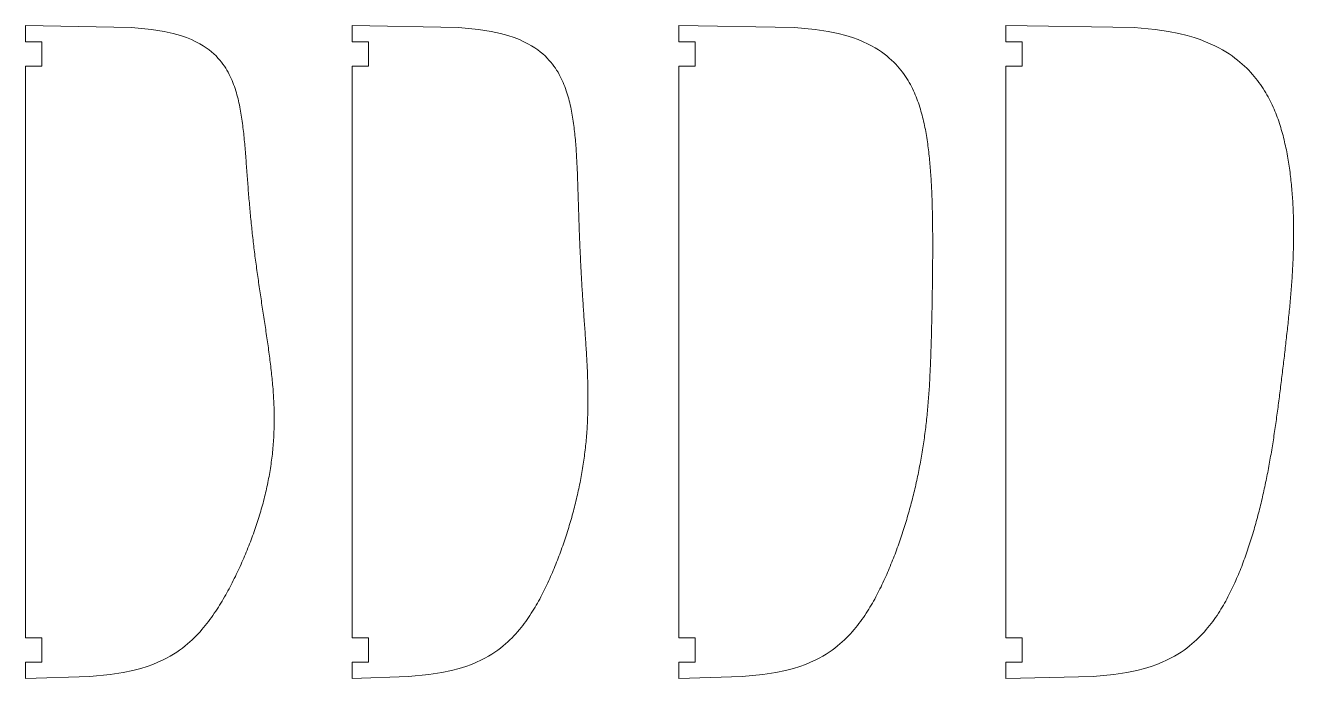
# Model space of a CAD drawing. Header units: millimetres. Extents: x 0 to 2543, y 0 to 160.
# Drawn here: x 640 to 950.5, y 0 to 160 of the extents above; entities that cross this region are included whole.
import ezdxf

# ---------------------------------------------------------------- set-up
doc = ezdxf.new("R2010")
doc.units = ezdxf.units.MM
doc.layers.get('0').update_dxf_attribs({"lineweight": 0})

msp = doc.modelspace()

# ---------------------------------------------------------------- linework, layer by layer
for p, q in [((640, 156), (640, 160)), ((666.01, 159.5), (640, 160)), ((670.88, 159), (666.01, 159.5)), ((673.94, 158.5), (670.88, 159)), ((676.19, 158), (673.94, 158.5)), ((720, 156), (720, 160)), ((746.02, 159.5), (720, 160)), ((750.93, 159), (746.02, 159.5)), ((754.03, 158.5), (750.93, 159)), ((756.31, 158), (754.03, 158.5)), ((800, 156), (800, 160)), ((828.31, 159.5), (800, 160)), ((833.33, 159), (828.31, 159.5)), ((836.54, 158.5), (833.33, 159)), ((838.94, 158), (836.54, 158.5)), ((880, 156), (880, 160)), ((911.43, 159.5), (880, 160)), ((916.55, 159), (911.43, 159.5)), ((919.86, 158.5), (916.55, 159)), ((922.36, 158), (919.86, 158.5)), ((644, 156), (640, 156)), ((644, 150), (644, 156)), ((677.97, 157.5), (676.19, 158)), ((679.43, 157), (677.97, 157.5)), ((680.68, 156.5), (679.43, 157)), ((681.76, 156), (680.68, 156.5)), ((682.71, 155.5), (681.76, 156)), ((683.55, 155), (682.71, 155.5)), ((724, 156), (720, 156)), ((724, 150), (724, 156)), ((758.14, 157.5), (756.31, 158)), ((759.65, 157), (758.14, 157.5)), ((760.93, 156.5), (759.65, 157)), ((762.05, 156), (760.93, 156.5)), ((763.03, 155.5), (762.05, 156)), ((763.91, 155), (763.03, 155.5)), ((804, 156), (800, 156)), ((804, 150), (804, 156)), ((840.86, 157.5), (838.94, 158)), ((842.47, 157), (840.86, 157.5)), ((843.86, 156.5), (842.47, 157)), ((845.07, 156), (843.86, 156.5)), ((846.16, 155.5), (845.07, 156)), ((847.13, 155), (846.16, 155.5)), ((884, 156), (880, 156)), ((884, 150), (884, 156)), ((924.38, 157.5), (922.36, 158)), ((926.09, 157), (924.38, 157.5)), ((927.58, 156.5), (926.09, 157)), ((928.89, 156), (927.58, 156.5)), ((930.07, 155.5), (928.89, 156)), ((931.14, 155), (930.07, 155.5)), ((684.3, 154.5), (683.55, 155)), ((684.98, 154), (684.3, 154.5)), ((685.6, 153.5), (684.98, 154)), ((686.16, 153), (685.6, 153.5)), ((686.68, 152.5), (686.16, 153)), ((687.15, 152), (686.68, 152.5)), ((764.7, 154.5), (763.91, 155)), ((765.41, 154), (764.7, 154.5)), ((766.06, 153.5), (765.41, 154)), ((766.66, 153), (766.06, 153.5)), ((767.21, 152.5), (766.66, 153)), ((767.71, 152), (767.21, 152.5)), ((848.02, 154.5), (847.13, 155)), ((848.83, 154), (848.02, 154.5)), ((849.57, 153.5), (848.83, 154)), ((850.26, 153), (849.57, 153.5)), ((850.89, 152.5), (850.26, 153)), ((851.49, 152), (850.89, 152.5)), ((932.13, 154.5), (931.14, 155)), ((933.03, 154), (932.13, 154.5)), ((933.87, 153.5), (933.03, 154)), ((934.65, 153), (933.87, 153.5)), ((935.38, 152.5), (934.65, 153)), ((936.07, 152), (935.38, 152.5)), ((640, 10), (640, 150)), ((640, 150), (644, 150)), ((687.59, 151.5), (687.15, 152)), ((688, 151), (687.59, 151.5)), ((688.37, 150.5), (688, 151)), ((688.72, 150), (688.37, 150.5)), ((689.05, 149.5), (688.72, 150)), ((689.35, 149), (689.05, 149.5)), ((720, 10), (720, 150)), ((720, 150), (724, 150)), ((768.18, 151.5), (767.71, 152)), ((768.61, 151), (768.18, 151.5)), ((769.01, 150.5), (768.61, 151)), ((769.39, 150), (769.01, 150.5)), ((769.74, 149.5), (769.39, 150)), ((770.06, 149), (769.74, 149.5)), ((800, 10), (800, 150)), ((800, 150), (804, 150)), ((852.04, 151.5), (851.49, 152)), ((852.56, 151), (852.04, 151.5)), ((853.05, 150.5), (852.56, 151)), ((853.51, 150), (853.05, 150.5)), ((853.94, 149.5), (853.51, 150)), ((854.34, 149), (853.94, 149.5)), ((880, 10), (880, 150)), ((880, 150), (884, 150)), ((936.71, 151.5), (936.07, 152)), ((937.32, 151), (936.71, 151.5)), ((937.9, 150.5), (937.32, 151)), ((938.45, 150), (937.9, 150.5)), ((938.97, 149.5), (938.45, 150)), ((939.46, 149), (938.97, 149.5)), ((689.63, 148.5), (689.35, 149)), ((689.9, 148), (689.63, 148.5)), ((690.15, 147.5), (689.9, 148)), ((690.38, 147), (690.15, 147.5)), ((690.6, 146.5), (690.38, 147)), ((690.8, 146), (690.6, 146.5)), ((690.99, 145.5), (690.8, 146)), ((770.39, 148.5), (770.06, 149)), ((770.67, 148), (770.39, 148.5)), ((770.94, 147.5), (770.67, 148)), ((771.19, 147), (770.94, 147.5)), ((771.42, 146.5), (771.19, 147)), ((771.64, 146), (771.42, 146.5)), ((771.85, 145.5), (771.64, 146)), ((854.73, 148.5), (854.34, 149)), ((855.09, 148), (854.73, 148.5)), ((855.43, 147.5), (855.09, 148)), ((855.76, 147), (855.43, 147.5)), ((856.07, 146.5), (855.76, 147)), ((856.36, 146), (856.07, 146.5)), ((856.64, 145.5), (856.36, 146)), ((939.93, 148.5), (939.46, 149)), ((940.38, 148), (939.93, 148.5)), ((940.81, 147.5), (940.38, 148)), ((941.21, 147), (940.81, 147.5)), ((941.61, 146.5), (941.21, 147)), ((941.98, 146), (941.61, 146.5)), ((942.34, 145.5), (941.98, 146)), ((691.17, 145), (690.99, 145.5)), ((691.34, 144.5), (691.17, 145)), ((691.5, 144), (691.34, 144.5)), ((691.65, 143.5), (691.5, 144)), ((691.8, 143), (691.65, 143.5)), ((691.93, 142.5), (691.8, 143)), ((772.05, 145), (771.85, 145.5)), ((772.23, 144.5), (772.05, 145)), ((772.41, 144), (772.23, 144.5)), ((772.57, 143.5), (772.41, 144)), ((772.73, 143), (772.57, 143.5)), ((772.87, 142.5), (772.73, 143)), ((856.9, 145), (856.64, 145.5)), ((857.16, 144.5), (856.9, 145)), ((857.4, 144), (857.16, 144.5)), ((857.62, 143.5), (857.4, 144)), ((857.84, 143), (857.62, 143.5)), ((858.05, 142.5), (857.84, 143)), ((942.68, 145), (942.34, 145.5)), ((943.01, 144.5), (942.68, 145)), ((943.32, 144), (943.01, 144.5)), ((943.63, 143.5), (943.32, 144)), ((943.92, 143), (943.63, 143.5)), ((944.2, 142.5), (943.92, 143)), ((692.06, 142), (691.93, 142.5)), ((692.18, 141.5), (692.06, 142)), ((692.29, 141), (692.18, 141.5)), ((692.4, 140.5), (692.29, 141)), ((692.5, 140), (692.4, 140.5)), ((692.6, 139.5), (692.5, 140)), ((773.01, 142), (772.87, 142.5)), ((773.14, 141.5), (773.01, 142)), ((773.27, 141), (773.14, 141.5)), ((773.38, 140.5), (773.27, 141)), ((773.49, 140), (773.38, 140.5)), ((773.6, 139.5), (773.49, 140)), ((858.24, 142), (858.05, 142.5)), ((858.43, 141.5), (858.24, 142)), ((858.61, 141), (858.43, 141.5)), ((858.78, 140.5), (858.61, 141)), ((858.94, 140), (858.78, 140.5)), ((859.1, 139.5), (858.94, 140)), ((944.46, 142), (944.2, 142.5)), ((944.72, 141.5), (944.46, 142)), ((944.97, 141), (944.72, 141.5)), ((945.21, 140.5), (944.97, 141)), ((945.44, 140), (945.21, 140.5)), ((945.66, 139.5), (945.44, 140)), ((692.69, 139), (692.6, 139.5)), ((692.77, 138.5), (692.69, 139)), ((692.86, 138), (692.77, 138.5)), ((692.93, 137.5), (692.86, 138)), ((693.01, 137), (692.93, 137.5)), ((693.08, 136.5), (693.01, 137)), ((773.7, 139), (773.6, 139.5)), ((773.79, 138.5), (773.7, 139)), ((773.88, 138), (773.79, 138.5)), ((773.96, 137.5), (773.88, 138)), ((774.04, 137), (773.96, 137.5)), ((774.12, 136.5), (774.04, 137)), ((859.24, 139), (859.1, 139.5)), ((859.39, 138.5), (859.24, 139)), ((859.52, 138), (859.39, 138.5)), ((859.65, 137.5), (859.52, 138)), ((859.77, 137), (859.65, 137.5)), ((859.89, 136.5), (859.77, 137)), ((945.87, 139), (945.66, 139.5)), ((946.07, 138.5), (945.87, 139)), ((946.27, 138), (946.07, 138.5)), ((946.46, 137.5), (946.27, 138)), ((946.64, 137), (946.46, 137.5)), ((946.81, 136.5), (946.64, 137)), ((693.15, 136), (693.08, 136.5)), ((693.21, 135.5), (693.15, 136)), ((693.27, 135), (693.21, 135.5)), ((693.33, 134.5), (693.27, 135)), ((693.39, 134), (693.33, 134.5)), ((693.44, 133.5), (693.39, 134)), ((774.19, 136), (774.12, 136.5)), ((774.26, 135.5), (774.19, 136)), ((774.32, 135), (774.26, 135.5)), ((774.38, 134.5), (774.32, 135)), ((774.44, 134), (774.38, 134.5)), ((774.49, 133.5), (774.44, 134)), ((860, 136), (859.89, 136.5)), ((860.11, 135.5), (860, 136)), ((860.21, 135), (860.11, 135.5)), ((860.31, 134.5), (860.21, 135)), ((860.4, 134), (860.31, 134.5)), ((860.49, 133.5), (860.4, 134)), ((946.98, 136), (946.81, 136.5)), ((947.14, 135.5), (946.98, 136)), ((947.3, 135), (947.14, 135.5)), ((947.45, 134.5), (947.3, 135)), ((947.59, 134), (947.45, 134.5)), ((947.73, 133.5), (947.59, 134)), ((693.49, 133), (693.44, 133.5)), ((693.55, 132.5), (693.49, 133)), ((693.59, 132), (693.55, 132.5)), ((693.64, 131.5), (693.59, 132)), ((693.69, 131), (693.64, 131.5)), ((693.73, 130.5), (693.69, 131)), ((693.78, 130), (693.73, 130.5)), ((774.54, 133), (774.49, 133.5)), ((774.59, 132.5), (774.54, 133)), ((774.64, 132), (774.59, 132.5)), ((774.68, 131.5), (774.64, 132)), ((774.72, 131), (774.68, 131.5)), ((774.76, 130.5), (774.72, 131)), ((774.8, 130), (774.76, 130.5)), ((860.58, 133), (860.49, 133.5)), ((860.66, 132.5), (860.58, 133)), ((860.74, 132), (860.66, 132.5)), ((860.81, 131.5), (860.74, 132)), ((860.88, 131), (860.81, 131.5)), ((860.95, 130.5), (860.88, 131)), ((861.02, 130), (860.95, 130.5)), ((947.87, 133), (947.73, 133.5)), ((947.99, 132.5), (947.87, 133)), ((948.12, 132), (947.99, 132.5)), ((948.24, 131.5), (948.12, 132)), ((948.35, 131), (948.24, 131.5)), ((948.47, 130.5), (948.35, 131)), ((948.57, 130), (948.47, 130.5)), ((693.82, 129.5), (693.78, 130)), ((693.86, 129), (693.82, 129.5)), ((693.9, 128.5), (693.86, 129)), ((693.94, 128), (693.9, 128.5)), ((693.98, 127.5), (693.94, 128)), ((694.02, 127), (693.98, 127.5)), ((774.83, 129.5), (774.8, 130)), ((774.86, 129), (774.83, 129.5)), ((774.9, 128.5), (774.86, 129)), ((774.93, 128), (774.9, 128.5)), ((774.95, 127.5), (774.93, 128)), ((774.98, 127), (774.95, 127.5)), ((861.08, 129.5), (861.02, 130)), ((861.14, 129), (861.08, 129.5)), ((861.2, 128.5), (861.14, 129)), ((861.25, 128), (861.2, 128.5)), ((861.3, 127.5), (861.25, 128)), ((861.35, 127), (861.3, 127.5)), ((948.68, 129.5), (948.57, 130)), ((948.77, 129), (948.68, 129.5)), ((948.87, 128.5), (948.77, 129)), ((948.96, 128), (948.87, 128.5)), ((949.05, 127.5), (948.96, 128)), ((949.14, 127), (949.05, 127.5)), ((694.06, 126.5), (694.02, 127)), ((694.09, 126), (694.06, 126.5)), ((694.13, 125.5), (694.09, 126)), ((694.17, 125), (694.13, 125.5)), ((694.2, 124.5), (694.17, 125)), ((694.24, 124), (694.2, 124.5)), ((775.01, 126.5), (774.98, 127)), ((775.03, 126), (775.01, 126.5)), ((775.06, 125.5), (775.03, 126)), ((775.08, 125), (775.06, 125.5)), ((775.1, 124.5), (775.08, 125)), ((775.12, 124), (775.1, 124.5)), ((861.4, 126.5), (861.35, 127)), ((861.44, 126), (861.4, 126.5)), ((861.49, 125.5), (861.44, 126)), ((861.53, 125), (861.49, 125.5)), ((861.57, 124.5), (861.53, 125)), ((861.6, 124), (861.57, 124.5)), ((949.22, 126.5), (949.14, 127)), ((949.3, 126), (949.22, 126.5)), ((949.37, 125.5), (949.3, 126)), ((949.44, 125), (949.37, 125.5)), ((949.51, 124.5), (949.44, 125)), ((949.58, 124), (949.51, 124.5)), ((694.28, 123.5), (694.24, 124)), ((694.32, 123), (694.28, 123.5)), ((694.35, 122.5), (694.32, 123)), ((694.39, 122), (694.35, 122.5)), ((694.43, 121.5), (694.39, 122)), ((694.47, 121), (694.43, 121.5)), ((775.14, 123.5), (775.12, 124)), ((775.16, 123), (775.14, 123.5)), ((775.18, 122.5), (775.16, 123)), ((775.2, 122), (775.18, 122.5)), ((775.21, 121.5), (775.2, 122)), ((775.23, 121), (775.21, 121.5)), ((861.64, 123.5), (861.6, 124)), ((861.67, 123), (861.64, 123.5)), ((861.7, 122.5), (861.67, 123)), ((861.73, 122), (861.7, 122.5)), ((861.76, 121.5), (861.73, 122)), ((861.79, 121), (861.76, 121.5)), ((949.64, 123.5), (949.58, 124)), ((949.7, 123), (949.64, 123.5)), ((949.76, 122.5), (949.7, 123)), ((949.82, 122), (949.76, 122.5)), ((949.87, 121.5), (949.82, 122)), ((949.92, 121), (949.87, 121.5)), ((694.5, 120.5), (694.47, 121)), ((694.54, 120), (694.5, 120.5)), ((694.58, 119.5), (694.54, 120)), ((694.62, 119), (694.58, 119.5)), ((694.66, 118.5), (694.62, 119)), ((694.7, 118), (694.66, 118.5)), ((694.74, 117.5), (694.7, 118)), ((775.25, 120.5), (775.23, 121)), ((775.26, 120), (775.25, 120.5)), ((775.28, 119.5), (775.26, 120)), ((775.3, 119), (775.28, 119.5)), ((775.31, 118.5), (775.3, 119)), ((775.33, 118), (775.31, 118.5)), ((775.34, 117.5), (775.33, 118)), ((861.82, 120.5), (861.79, 121)), ((861.84, 120), (861.82, 120.5)), ((861.86, 119.5), (861.84, 120)), ((861.88, 119), (861.86, 119.5)), ((861.91, 118.5), (861.88, 119)), ((861.92, 118), (861.91, 118.5)), ((861.94, 117.5), (861.92, 118)), ((949.97, 120.5), (949.92, 121)), ((950.02, 120), (949.97, 120.5)), ((950.06, 119.5), (950.02, 120)), ((950.1, 119), (950.06, 119.5)), ((950.14, 118.5), (950.1, 119)), ((950.17, 118), (950.14, 118.5)), ((950.21, 117.5), (950.17, 118)), ((694.78, 117), (694.74, 117.5)), ((694.83, 116.5), (694.78, 117)), ((694.87, 116), (694.83, 116.5)), ((694.91, 115.5), (694.87, 116)), ((694.96, 115), (694.91, 115.5)), ((695, 114.5), (694.96, 115)), ((775.36, 117), (775.34, 117.5)), ((775.37, 116.5), (775.36, 117)), ((775.39, 116), (775.37, 116.5)), ((775.4, 115.5), (775.39, 116)), ((775.42, 115), (775.4, 115.5)), ((775.44, 114.5), (775.42, 115)), ((861.96, 117), (861.94, 117.5)), ((861.97, 116.5), (861.96, 117)), ((861.99, 116), (861.97, 116.5)), ((862, 115.5), (861.99, 116)), ((862.02, 115), (862, 115.5)), ((862.03, 114.5), (862.02, 115)), ((950.24, 117), (950.21, 117.5)), ((950.27, 116.5), (950.24, 117)), ((950.3, 116), (950.27, 116.5)), ((950.32, 115.5), (950.3, 116)), ((950.34, 115), (950.32, 115.5)), ((950.36, 114.5), (950.34, 115)), ((695.05, 114), (695, 114.5)), ((695.1, 113.5), (695.05, 114)), ((695.15, 113), (695.1, 113.5)), ((695.19, 112.5), (695.15, 113)), ((695.24, 112), (695.19, 112.5)), ((695.29, 111.5), (695.24, 112)), ((775.45, 114), (775.44, 114.5)), ((775.47, 113.5), (775.45, 114)), ((775.48, 113), (775.47, 113.5)), ((775.5, 112.5), (775.48, 113)), ((775.52, 112), (775.5, 112.5)), ((775.53, 111.5), (775.52, 112)), ((862.04, 114), (862.03, 114.5)), ((862.05, 113.5), (862.04, 114)), ((862.06, 113), (862.05, 113.5)), ((862.07, 112.5), (862.06, 113)), ((862.07, 112), (862.07, 112.5)), ((862.08, 111.5), (862.07, 112)), ((950.38, 114), (950.36, 114.5)), ((950.4, 113.5), (950.38, 114)), ((950.42, 113), (950.4, 113.5)), ((950.43, 112.5), (950.42, 113)), ((950.44, 112), (950.43, 112.5)), ((950.45, 111.5), (950.44, 112)), ((695.34, 111), (695.29, 111.5)), ((695.4, 110.5), (695.34, 111)), ((695.45, 110), (695.4, 110.5)), ((695.5, 109.5), (695.45, 110)), ((695.56, 109), (695.5, 109.5)), ((695.61, 108.5), (695.56, 109)), ((775.55, 111), (775.53, 111.5)), ((775.57, 110.5), (775.55, 111)), ((775.59, 110), (775.57, 110.5)), ((775.6, 109.5), (775.59, 110)), ((775.62, 109), (775.6, 109.5)), ((775.64, 108.5), (775.62, 109)), ((862.09, 111), (862.08, 111.5)), ((862.09, 110.5), (862.09, 111)), ((862.1, 110), (862.09, 110.5)), ((862.1, 109.5), (862.1, 110)), ((862.11, 109), (862.1, 109.5)), ((862.11, 108.5), (862.11, 109)), ((950.46, 111), (950.45, 111.5)), ((950.46, 110.5), (950.46, 111)), ((950.46, 110), (950.46, 110.5)), ((950.47, 109.5), (950.46, 110)), ((950.46, 108.5), (950.47, 109)), ((950.47, 109), (950.47, 109.5)), ((695.67, 108), (695.61, 108.5)), ((695.73, 107.5), (695.67, 108)), ((695.78, 107), (695.73, 107.5)), ((695.84, 106.5), (695.78, 107)), ((695.9, 106), (695.84, 106.5)), ((695.96, 105.5), (695.9, 106)), ((775.66, 108), (775.64, 108.5)), ((775.68, 107.5), (775.66, 108)), ((775.7, 107), (775.68, 107.5)), ((775.72, 106.5), (775.7, 107)), ((775.74, 106), (775.72, 106.5)), ((775.77, 105.5), (775.74, 106)), ((862.11, 108), (862.11, 108.5)), ((862.11, 107.5), (862.11, 108)), ((862.11, 107), (862.11, 107.5)), ((862.11, 106.5), (862.11, 107)), ((862.12, 106), (862.11, 106.5)), ((862.11, 105.5), (862.12, 106)), ((950.42, 105.5), (950.43, 106)), ((950.43, 106), (950.44, 106.5)), ((950.44, 106.5), (950.45, 107)), ((950.45, 107), (950.46, 107.5)), ((950.46, 108), (950.46, 108.5)), ((950.46, 107.5), (950.46, 108)), ((696.02, 105), (695.96, 105.5)), ((696.08, 104.5), (696.02, 105)), ((696.15, 104), (696.08, 104.5)), ((696.21, 103.5), (696.15, 104)), ((696.28, 103), (696.21, 103.5)), ((696.34, 102.5), (696.28, 103)), ((696.41, 102), (696.34, 102.5)), ((775.79, 105), (775.77, 105.5)), ((775.81, 104.5), (775.79, 105)), ((775.83, 104), (775.81, 104.5)), ((775.86, 103.5), (775.83, 104)), ((775.88, 103), (775.86, 103.5)), ((775.91, 102.5), (775.88, 103)), ((775.93, 102), (775.91, 102.5)), ((862.1, 102.5), (862.11, 103)), ((862.1, 102), (862.1, 102.5)), ((862.11, 105), (862.11, 105.5)), ((862.11, 104.5), (862.11, 105)), ((862.11, 104), (862.11, 104.5)), ((862.11, 103.5), (862.11, 104)), ((862.11, 103), (862.11, 103.5)), ((950.29, 102), (950.32, 102.5)), ((950.32, 102.5), (950.34, 103)), ((950.34, 103), (950.36, 103.5)), ((950.36, 103.5), (950.37, 104)), ((950.37, 104), (950.39, 104.5)), ((950.39, 104.5), (950.41, 105)), ((950.41, 105), (950.42, 105.5)), ((696.47, 101.5), (696.41, 102)), ((696.54, 101), (696.47, 101.5)), ((696.61, 100.5), (696.54, 101)), ((696.68, 100), (696.61, 100.5)), ((696.75, 99.5), (696.68, 100)), ((696.82, 99), (696.75, 99.5)), ((775.96, 101.5), (775.93, 102)), ((775.98, 101), (775.96, 101.5)), ((776.01, 100.5), (775.98, 101)), ((776.03, 100), (776.01, 100.5)), ((776.06, 99.5), (776.03, 100)), ((776.09, 99), (776.06, 99.5)), ((862.07, 99), (862.08, 99.5)), ((862.08, 100), (862.09, 100.5)), ((862.08, 99.5), (862.08, 100)), ((862.09, 101), (862.1, 101.5)), ((862.09, 100.5), (862.09, 101)), ((862.1, 101.5), (862.1, 102)), ((950.13, 99), (950.16, 99.5)), ((950.16, 99.5), (950.19, 100)), ((950.19, 100), (950.22, 100.5)), ((950.22, 100.5), (950.24, 101)), ((950.24, 101), (950.27, 101.5)), ((950.27, 101.5), (950.29, 102)), ((696.89, 98.5), (696.82, 99)), ((696.96, 98), (696.89, 98.5)), ((697.03, 97.5), (696.96, 98)), ((697.1, 97), (697.03, 97.5)), ((697.17, 96.5), (697.1, 97)), ((697.25, 96), (697.17, 96.5)), ((776.12, 98.5), (776.09, 99)), ((776.15, 98), (776.12, 98.5)), ((776.17, 97.5), (776.15, 98)), ((776.2, 97), (776.17, 97.5)), ((776.23, 96.5), (776.2, 97)), ((776.26, 96), (776.23, 96.5)), ((862.03, 96), (862.04, 96.5)), ((862.04, 96.5), (862.05, 97)), ((862.05, 97), (862.06, 97.5)), ((862.06, 98), (862.07, 98.5)), ((862.06, 97.5), (862.06, 98)), ((862.07, 98.5), (862.07, 99)), ((949.92, 96), (949.96, 96.5)), ((949.96, 96.5), (950, 97)), ((950, 97), (950.03, 97.5)), ((950.03, 97.5), (950.07, 98)), ((950.07, 98), (950.1, 98.5)), ((950.1, 98.5), (950.13, 99)), ((697.32, 95.5), (697.25, 96)), ((697.39, 95), (697.32, 95.5)), ((697.47, 94.5), (697.39, 95)), ((697.54, 94), (697.47, 94.5)), ((697.62, 93.5), (697.54, 94)), ((697.69, 93), (697.62, 93.5)), ((776.29, 95.5), (776.26, 96)), ((776.33, 95), (776.29, 95.5)), ((776.36, 94.5), (776.33, 95)), ((776.39, 94), (776.36, 94.5)), ((776.42, 93.5), (776.39, 94)), ((776.45, 93), (776.42, 93.5)), ((861.99, 93.5), (862, 94)), ((861.99, 93), (861.99, 93.5)), ((862, 94), (862.01, 94.5)), ((862.01, 94.5), (862.02, 95)), ((862.02, 95), (862.03, 95.5)), ((862.03, 95.5), (862.03, 96)), ((949.68, 93), (949.72, 93.5)), ((949.72, 93.5), (949.76, 94)), ((949.76, 94), (949.81, 94.5)), ((949.81, 94.5), (949.85, 95)), ((949.85, 95), (949.89, 95.5)), ((949.89, 95.5), (949.92, 96)), ((697.77, 92.5), (697.69, 93)), ((697.84, 92), (697.77, 92.5)), ((697.92, 91.5), (697.84, 92)), ((697.99, 91), (697.92, 91.5)), ((698.07, 90.5), (697.99, 91)), ((698.14, 90), (698.07, 90.5)), ((776.48, 92.5), (776.45, 93)), ((776.52, 92), (776.48, 92.5)), ((776.55, 91.5), (776.52, 92)), ((776.58, 91), (776.55, 91.5)), ((776.62, 90.5), (776.58, 91)), ((776.65, 90), (776.62, 90.5)), ((861.93, 90), (861.94, 90.5)), ((861.94, 90.5), (861.95, 91)), ((861.95, 91), (861.96, 91.5)), ((861.96, 91.5), (861.97, 92)), ((861.97, 92), (861.98, 92.5)), ((861.98, 92.5), (861.99, 93)), ((949.4, 90), (949.45, 90.5)), ((949.45, 90.5), (949.5, 91)), ((949.5, 91), (949.54, 91.5)), ((949.54, 91.5), (949.59, 92)), ((949.59, 92), (949.63, 92.5)), ((949.63, 92.5), (949.68, 93)), ((698.22, 89.5), (698.14, 90)), ((698.3, 89), (698.22, 89.5)), ((698.37, 88.5), (698.3, 89)), ((698.45, 88), (698.37, 88.5)), ((698.52, 87.5), (698.45, 88)), ((698.6, 87), (698.52, 87.5)), ((698.68, 86.5), (698.6, 87)), ((776.69, 89.5), (776.65, 90)), ((776.72, 89), (776.69, 89.5)), ((776.75, 88.5), (776.72, 89)), ((776.79, 88), (776.75, 88.5)), ((776.82, 87.5), (776.79, 88)), ((776.86, 87), (776.82, 87.5)), ((776.89, 86.5), (776.86, 87)), ((861.85, 86.5), (861.86, 87)), ((861.86, 87), (861.87, 87.5)), ((861.87, 87.5), (861.89, 88)), ((861.89, 88), (861.9, 88.5)), ((861.9, 88.5), (861.91, 89)), ((861.91, 89), (861.92, 89.5)), ((861.92, 89.5), (861.93, 90)), ((949.04, 86.5), (949.09, 87)), ((949.09, 87), (949.15, 87.5)), ((949.15, 87.5), (949.2, 88)), ((949.2, 88), (949.25, 88.5)), ((949.25, 88.5), (949.3, 89)), ((949.3, 89), (949.35, 89.5)), ((949.35, 89.5), (949.4, 90)), ((698.75, 86), (698.68, 86.5)), ((698.83, 85.5), (698.75, 86)), ((698.9, 85), (698.83, 85.5)), ((698.98, 84.5), (698.9, 85)), ((699.05, 84), (698.98, 84.5)), ((699.12, 83.5), (699.05, 84)), ((776.93, 86), (776.89, 86.5)), ((776.96, 85.5), (776.93, 86)), ((777, 85), (776.96, 85.5)), ((777.03, 84.5), (777, 85)), ((777.07, 84), (777.03, 84.5)), ((777.1, 83.5), (777.07, 84)), ((861.78, 83.5), (861.79, 84)), ((861.79, 84), (861.8, 84.5)), ((861.8, 84.5), (861.82, 85)), ((861.82, 85), (861.83, 85.5)), ((861.83, 85.5), (861.84, 86)), ((861.84, 86), (861.85, 86.5)), ((948.71, 83.5), (948.76, 84)), ((948.76, 84), (948.82, 84.5)), ((948.82, 84.5), (948.88, 85)), ((948.88, 85), (948.93, 85.5)), ((948.93, 85.5), (948.98, 86)), ((948.98, 86), (949.04, 86.5)), ((699.2, 83), (699.12, 83.5)), ((699.27, 82.5), (699.2, 83)), ((699.34, 82), (699.27, 82.5)), ((699.41, 81.5), (699.34, 82)), ((699.48, 81), (699.41, 81.5)), ((699.55, 80.5), (699.48, 81)), ((777.14, 83), (777.1, 83.5)), ((777.17, 82.5), (777.14, 83)), ((777.2, 82), (777.17, 82.5)), ((777.23, 81.5), (777.2, 82)), ((777.27, 81), (777.23, 81.5)), ((777.3, 80.5), (777.27, 81)), ((861.69, 80.5), (861.71, 81)), ((861.71, 81), (861.72, 81.5)), ((861.72, 81.5), (861.73, 82)), ((861.73, 82), (861.75, 82.5)), ((861.75, 82.5), (861.76, 83)), ((861.76, 83), (861.78, 83.5)), ((948.36, 80.5), (948.42, 81)), ((948.42, 81), (948.48, 81.5)), ((948.48, 81.5), (948.54, 82)), ((948.54, 82), (948.59, 82.5)), ((948.59, 82.5), (948.65, 83)), ((948.65, 83), (948.71, 83.5)), ((699.62, 80), (699.55, 80.5)), ((699.69, 79.5), (699.62, 80)), ((699.76, 79), (699.69, 79.5)), ((699.82, 78.5), (699.76, 79)), ((699.88, 78), (699.82, 78.5)), ((699.95, 77.5), (699.88, 78)), ((777.33, 80), (777.3, 80.5)), ((777.36, 79.5), (777.33, 80)), ((777.39, 79), (777.36, 79.5)), ((777.42, 78.5), (777.39, 79)), ((777.44, 78), (777.42, 78.5)), ((777.47, 77.5), (777.44, 78)), ((861.58, 77.5), (861.6, 78)), ((861.6, 78), (861.62, 78.5)), ((861.62, 78.5), (861.64, 79)), ((861.64, 79), (861.66, 79.5)), ((861.66, 79.5), (861.67, 80)), ((861.67, 80), (861.69, 80.5)), ((948.01, 77.5), (948.07, 78)), ((948.07, 78), (948.13, 78.5)), ((948.13, 78.5), (948.19, 79)), ((948.19, 79), (948.25, 79.5)), ((948.25, 79.5), (948.3, 80)), ((948.3, 80), (948.36, 80.5)), ((700.01, 77), (699.95, 77.5)), ((700.07, 76.5), (700.01, 77)), ((700.13, 76), (700.07, 76.5)), ((700.18, 75.5), (700.13, 76)), ((700.24, 75), (700.18, 75.5)), ((700.29, 74.5), (700.24, 75)), ((777.5, 77), (777.47, 77.5)), ((777.52, 76.5), (777.5, 77)), ((777.55, 76), (777.52, 76.5)), ((777.57, 75.5), (777.55, 76)), ((777.59, 75), (777.57, 75.5)), ((777.61, 74.5), (777.59, 75)), ((861.45, 74.5), (861.48, 75)), ((861.48, 75), (861.5, 75.5)), ((861.5, 75.5), (861.52, 76)), ((861.52, 76), (861.54, 76.5)), ((861.54, 76.5), (861.56, 77)), ((861.56, 77), (861.58, 77.5)), ((947.65, 74.5), (947.71, 75)), ((947.71, 75), (947.77, 75.5)), ((947.77, 75.5), (947.83, 76)), ((947.83, 76), (947.89, 76.5)), ((947.89, 76.5), (947.95, 77)), ((947.95, 77), (948.01, 77.5)), ((700.35, 74), (700.29, 74.5)), ((700.4, 73.5), (700.35, 74)), ((700.44, 73), (700.4, 73.5)), ((700.49, 72.5), (700.44, 73)), ((700.53, 72), (700.49, 72.5)), ((700.58, 71.5), (700.53, 72)), ((700.62, 71), (700.58, 71.5)), ((777.63, 74), (777.61, 74.5)), ((777.64, 73.5), (777.63, 74)), ((777.66, 73), (777.64, 73.5)), ((777.67, 72.5), (777.66, 73)), ((777.69, 72), (777.67, 72.5)), ((777.7, 71.5), (777.69, 72)), ((777.71, 71), (777.7, 71.5)), ((861.26, 71), (861.29, 71.5)), ((861.29, 71.5), (861.32, 72)), ((861.32, 72), (861.35, 72.5)), ((861.35, 72.5), (861.37, 73)), ((861.37, 73), (861.4, 73.5)), ((861.4, 73.5), (861.43, 74)), ((861.43, 74), (861.45, 74.5)), ((947.22, 71), (947.28, 71.5)), ((947.28, 71.5), (947.34, 72)), ((947.34, 72), (947.41, 72.5)), ((947.41, 72.5), (947.47, 73)), ((947.47, 73), (947.53, 73.5)), ((947.53, 73.5), (947.59, 74)), ((947.59, 74), (947.65, 74.5)), ((700.65, 70.5), (700.62, 71)), ((700.69, 70), (700.65, 70.5)), ((700.72, 69.5), (700.69, 70)), ((700.75, 69), (700.72, 69.5)), ((700.78, 68.5), (700.75, 69)), ((700.81, 68), (700.78, 68.5)), ((777.72, 70.5), (777.71, 71)), ((777.72, 70), (777.72, 70.5)), ((777.73, 69.5), (777.72, 70)), ((777.73, 69), (777.73, 69.5)), ((777.73, 68.5), (777.73, 69)), ((777.73, 68), (777.73, 68.5)), ((861.04, 68), (861.08, 68.5)), ((861.08, 68.5), (861.12, 69)), ((861.12, 69), (861.15, 69.5)), ((861.15, 69.5), (861.19, 70)), ((861.19, 70), (861.22, 70.5)), ((861.22, 70.5), (861.26, 71)), ((946.84, 68), (946.9, 68.5)), ((946.9, 68.5), (946.97, 69)), ((946.97, 69), (947.03, 69.5)), ((947.03, 69.5), (947.1, 70)), ((947.1, 70), (947.16, 70.5)), ((947.16, 70.5), (947.22, 71)), ((700.83, 67.5), (700.81, 68)), ((700.85, 67), (700.83, 67.5)), ((700.87, 66.5), (700.85, 67)), ((700.89, 66), (700.87, 66.5)), ((700.9, 65.5), (700.89, 66)), ((700.91, 65), (700.9, 65.5)), ((777.68, 65), (777.69, 65.5)), ((777.69, 65.5), (777.7, 66)), ((777.7, 66), (777.71, 66.5)), ((777.71, 66.5), (777.72, 67)), ((777.72, 67), (777.73, 67.5)), ((777.73, 67.5), (777.73, 68)), ((860.77, 65), (860.82, 65.5)), ((860.82, 65.5), (860.87, 66)), ((860.87, 66), (860.91, 66.5)), ((860.91, 66.5), (860.96, 67)), ((860.96, 67), (861, 67.5)), ((861, 67.5), (861.04, 68)), ((946.44, 65), (946.51, 65.5)), ((946.51, 65.5), (946.58, 66)), ((946.58, 66), (946.64, 66.5)), ((946.64, 66.5), (946.71, 67)), ((946.71, 67), (946.78, 67.5)), ((946.78, 67.5), (946.84, 68)), ((700.9, 62), (700.91, 62.5)), ((700.91, 64.5), (700.91, 65)), ((700.92, 64), (700.91, 64.5)), ((700.91, 62.5), (700.92, 63)), ((700.92, 63.5), (700.92, 64)), ((700.92, 63), (700.92, 63.5)), ((777.55, 62), (777.58, 62.5)), ((777.58, 62.5), (777.6, 63)), ((777.6, 63), (777.62, 63.5)), ((777.62, 63.5), (777.64, 64)), ((777.64, 64), (777.66, 64.5)), ((777.66, 64.5), (777.68, 65)), ((860.45, 62), (860.51, 62.5)), ((860.51, 62.5), (860.57, 63)), ((860.57, 63), (860.62, 63.5)), ((860.62, 63.5), (860.67, 64)), ((860.67, 64), (860.72, 64.5)), ((860.72, 64.5), (860.77, 65)), ((946.02, 62), (946.1, 62.5)), ((946.1, 62.5), (946.17, 63)), ((946.17, 63), (946.24, 63.5)), ((946.24, 63.5), (946.31, 64)), ((946.31, 64), (946.38, 64.5)), ((946.38, 64.5), (946.44, 65)), ((700.76, 58.5), (700.79, 59)), ((700.79, 59), (700.82, 59.5)), ((700.82, 59.5), (700.84, 60)), ((700.84, 60), (700.86, 60.5)), ((700.86, 60.5), (700.88, 61)), ((700.88, 61), (700.89, 61.5)), ((700.89, 61.5), (700.9, 62)), ((777.29, 58.5), (777.34, 59)), ((777.34, 59), (777.38, 59.5)), ((777.38, 59.5), (777.42, 60)), ((777.42, 60), (777.45, 60.5)), ((777.45, 60.5), (777.49, 61)), ((777.49, 61), (777.52, 61.5)), ((777.52, 61.5), (777.55, 62)), ((860, 58.5), (860.07, 59)), ((860.07, 59), (860.14, 59.5)), ((860.14, 59.5), (860.2, 60)), ((860.2, 60), (860.27, 60.5)), ((860.27, 60.5), (860.33, 61)), ((860.33, 61), (860.39, 61.5)), ((860.39, 61.5), (860.45, 62)), ((945.5, 58.5), (945.58, 59)), ((945.58, 59), (945.65, 59.5)), ((945.65, 59.5), (945.73, 60)), ((945.73, 60), (945.81, 60.5)), ((945.81, 60.5), (945.88, 61)), ((945.88, 61), (945.95, 61.5)), ((945.95, 61.5), (946.02, 62)), ((700.51, 55.5), (700.56, 56)), ((700.56, 56), (700.61, 56.5)), ((700.61, 56.5), (700.65, 57)), ((700.65, 57), (700.69, 57.5)), ((700.69, 57.5), (700.73, 58)), ((700.73, 58), (700.76, 58.5)), ((776.97, 55.5), (777.03, 56)), ((777.03, 56), (777.09, 56.5)), ((777.09, 56.5), (777.14, 57)), ((777.14, 57), (777.2, 57.5)), ((777.2, 57.5), (777.25, 58)), ((777.25, 58), (777.29, 58.5)), ((859.53, 55.5), (859.62, 56)), ((859.62, 56), (859.7, 56.5)), ((859.7, 56.5), (859.77, 57)), ((859.77, 57), (859.85, 57.5)), ((859.85, 57.5), (859.92, 58)), ((859.92, 58), (860, 58.5)), ((945.01, 55.5), (945.1, 56)), ((945.1, 56), (945.18, 56.5)), ((945.18, 56.5), (945.26, 57)), ((945.26, 57), (945.34, 57.5)), ((945.34, 57.5), (945.42, 58)), ((945.42, 58), (945.5, 58.5)), ((700.14, 52.5), (700.21, 53)), ((700.21, 53), (700.28, 53.5)), ((700.28, 53.5), (700.34, 54)), ((700.34, 54), (700.4, 54.5)), ((700.4, 54.5), (700.46, 55)), ((700.46, 55), (700.51, 55.5)), ((776.57, 52.5), (776.64, 53)), ((776.64, 53), (776.71, 53.5)), ((776.71, 53.5), (776.78, 54)), ((776.78, 54), (776.85, 54.5)), ((776.85, 54.5), (776.91, 55)), ((776.91, 55), (776.97, 55.5)), ((859.01, 52.5), (859.1, 53)), ((859.1, 53), (859.19, 53.5)), ((859.19, 53.5), (859.28, 54)), ((859.28, 54), (859.37, 54.5)), ((859.37, 54.5), (859.45, 55)), ((859.45, 55), (859.53, 55.5)), ((944.49, 52.5), (944.58, 53)), ((944.58, 53), (944.67, 53.5)), ((944.67, 53.5), (944.76, 54)), ((944.76, 54), (944.84, 54.5)), ((944.84, 54.5), (944.93, 55)), ((944.93, 55), (945.01, 55.5)), ((699.65, 49.5), (699.74, 50)), ((699.74, 50), (699.82, 50.5)), ((699.82, 50.5), (699.91, 51)), ((699.91, 51), (699.99, 51.5)), ((699.99, 51.5), (700.07, 52)), ((700.07, 52), (700.14, 52.5)), ((776.06, 49.5), (776.15, 50)), ((776.15, 50), (776.24, 50.5)), ((776.24, 50.5), (776.33, 51)), ((776.33, 51), (776.41, 51.5)), ((776.41, 51.5), (776.49, 52)), ((776.49, 52), (776.57, 52.5)), ((858.42, 49.5), (858.52, 50)), ((858.52, 50), (858.62, 50.5)), ((858.62, 50.5), (858.72, 51)), ((858.72, 51), (858.82, 51.5)), ((858.82, 51.5), (858.92, 52)), ((858.92, 52), (859.01, 52.5)), ((943.91, 49.5), (944.01, 50)), ((944.01, 50), (944.11, 50.5)), ((944.11, 50.5), (944.21, 51)), ((944.21, 51), (944.3, 51.5)), ((944.3, 51.5), (944.39, 52)), ((944.39, 52), (944.49, 52.5)), ((699.04, 46.5), (699.15, 47)), ((699.15, 47), (699.25, 47.5)), ((699.25, 47.5), (699.36, 48)), ((699.36, 48), (699.46, 48.5)), ((699.46, 48.5), (699.55, 49)), ((699.55, 49), (699.65, 49.5)), ((775.47, 46.5), (775.58, 47)), ((775.58, 47), (775.68, 47.5)), ((775.68, 47.5), (775.78, 48)), ((775.78, 48), (775.88, 48.5)), ((775.88, 48.5), (775.97, 49)), ((775.97, 49), (776.06, 49.5)), ((857.75, 46.5), (857.86, 47)), ((857.86, 47), (857.98, 47.5)), ((857.98, 47.5), (858.09, 48)), ((858.09, 48), (858.2, 48.5)), ((858.2, 48.5), (858.31, 49)), ((858.31, 49), (858.42, 49.5)), ((943.29, 46.5), (943.4, 47)), ((943.4, 47), (943.5, 47.5)), ((943.5, 47.5), (943.61, 48)), ((943.61, 48), (943.71, 48.5)), ((943.71, 48.5), (943.81, 49)), ((943.81, 49), (943.91, 49.5)), ((698.18, 43), (698.31, 43.5)), ((698.31, 43.5), (698.44, 44)), ((698.44, 44), (698.56, 44.5)), ((698.56, 44.5), (698.69, 45)), ((698.69, 45), (698.81, 45.5)), ((698.81, 45.5), (698.92, 46)), ((698.92, 46), (699.04, 46.5)), ((774.67, 43), (774.79, 43.5)), ((774.79, 43.5), (774.91, 44)), ((774.91, 44), (775.03, 44.5)), ((775.03, 44.5), (775.14, 45)), ((775.14, 45), (775.25, 45.5)), ((775.25, 45.5), (775.36, 46)), ((775.36, 46), (775.47, 46.5)), ((856.87, 43), (857, 43.5)), ((857, 43.5), (857.13, 44)), ((857.13, 44), (857.26, 44.5)), ((857.26, 44.5), (857.38, 45)), ((857.38, 45), (857.51, 45.5)), ((857.51, 45.5), (857.63, 46)), ((857.63, 46), (857.75, 46.5)), ((942.49, 43), (942.61, 43.5)), ((942.61, 43.5), (942.73, 44)), ((942.73, 44), (942.84, 44.5)), ((942.84, 44.5), (942.96, 45)), ((942.96, 45), (943.07, 45.5)), ((943.07, 45.5), (943.18, 46)), ((943.18, 46), (943.29, 46.5)), ((697.31, 40), (697.47, 40.5)), ((697.47, 40.5), (697.61, 41)), ((697.61, 41), (697.76, 41.5)), ((697.76, 41.5), (697.9, 42)), ((697.9, 42), (698.04, 42.5)), ((698.04, 42.5), (698.18, 43)), ((773.88, 40), (774.02, 40.5)), ((774.02, 40.5), (774.15, 41)), ((774.15, 41), (774.28, 41.5)), ((774.28, 41.5), (774.41, 42)), ((774.41, 42), (774.54, 42.5)), ((774.54, 42.5), (774.67, 43)), ((856.04, 40), (856.19, 40.5)), ((856.19, 40.5), (856.33, 41)), ((856.33, 41), (856.47, 41.5)), ((856.47, 41.5), (856.6, 42)), ((856.6, 42), (856.74, 42.5)), ((856.74, 42.5), (856.87, 43)), ((941.74, 40), (941.87, 40.5)), ((941.87, 40.5), (941.99, 41)), ((941.99, 41), (942.12, 41.5)), ((942.12, 41.5), (942.25, 42)), ((942.25, 42), (942.37, 42.5)), ((942.37, 42.5), (942.49, 43)), ((696.34, 37), (696.51, 37.5)), ((696.51, 37.5), (696.68, 38)), ((696.68, 38), (696.84, 38.5)), ((696.84, 38.5), (697, 39)), ((697, 39), (697.16, 39.5)), ((697.16, 39.5), (697.31, 40)), ((773.01, 37), (773.16, 37.5)), ((773.16, 37.5), (773.31, 38)), ((773.31, 38), (773.45, 38.5)), ((773.45, 38.5), (773.6, 39)), ((773.6, 39), (773.74, 39.5)), ((773.74, 39.5), (773.88, 40)), ((855.14, 37), (855.29, 37.5)), ((855.29, 37.5), (855.45, 38)), ((855.45, 38), (855.6, 38.5)), ((855.6, 38.5), (855.75, 39)), ((855.75, 39), (855.9, 39.5)), ((855.9, 39.5), (856.04, 40)), ((940.91, 37), (941.06, 37.5)), ((941.06, 37.5), (941.2, 38)), ((941.2, 38), (941.33, 38.5)), ((941.33, 38.5), (941.47, 39)), ((941.47, 39), (941.6, 39.5)), ((941.6, 39.5), (941.74, 40)), ((695.27, 34), (695.45, 34.5)), ((695.45, 34.5), (695.64, 35)), ((695.64, 35), (695.82, 35.5)), ((695.82, 35.5), (696, 36)), ((696, 36), (696.17, 36.5)), ((696.17, 36.5), (696.34, 37)), ((772.04, 34), (772.21, 34.5)), ((772.21, 34.5), (772.37, 35)), ((772.37, 35), (772.54, 35.5)), ((772.54, 35.5), (772.7, 36)), ((772.7, 36), (772.85, 36.5)), ((772.85, 36.5), (773.01, 37)), ((854.15, 34), (854.32, 34.5)), ((854.32, 34.5), (854.49, 35)), ((854.49, 35), (854.65, 35.5)), ((854.65, 35.5), (854.82, 36)), ((854.82, 36), (854.98, 36.5)), ((854.98, 36.5), (855.14, 37)), ((940.01, 34), (940.17, 34.5)), ((940.17, 34.5), (940.32, 35)), ((940.32, 35), (940.47, 35.5)), ((940.47, 35.5), (940.62, 36)), ((940.62, 36), (940.77, 36.5)), ((940.77, 36.5), (940.91, 37)), ((694.09, 31), (694.29, 31.5)), ((694.29, 31.5), (694.49, 32)), ((694.49, 32), (694.69, 32.5)), ((694.69, 32.5), (694.89, 33)), ((694.89, 33), (695.08, 33.5)), ((695.08, 33.5), (695.27, 34)), ((770.99, 31), (771.17, 31.5)), ((771.17, 31.5), (771.35, 32)), ((771.35, 32), (771.53, 32.5)), ((771.53, 32.5), (771.7, 33)), ((771.7, 33), (771.88, 33.5)), ((771.88, 33.5), (772.04, 34)), ((853.07, 31), (853.26, 31.5)), ((853.26, 31.5), (853.44, 32)), ((853.44, 32), (853.62, 32.5)), ((853.62, 32.5), (853.8, 33)), ((853.8, 33), (853.97, 33.5)), ((853.97, 33.5), (854.15, 34)), ((939.03, 31), (939.2, 31.5)), ((939.2, 31.5), (939.37, 32)), ((939.37, 32), (939.53, 32.5)), ((939.53, 32.5), (939.69, 33)), ((939.69, 33), (939.85, 33.5)), ((939.85, 33.5), (940.01, 34)), ((692.57, 27.5), (692.8, 28)), ((692.8, 28), (693.02, 28.5)), ((693.02, 28.5), (693.24, 29)), ((693.24, 29), (693.46, 29.5)), ((693.46, 29.5), (693.67, 30)), ((693.67, 30), (693.88, 30.5)), ((693.88, 30.5), (694.09, 31)), ((769.64, 27.5), (769.84, 28)), ((769.84, 28), (770.04, 28.5)), ((770.04, 28.5), (770.24, 29)), ((770.24, 29), (770.43, 29.5)), ((770.43, 29.5), (770.62, 30)), ((770.62, 30), (770.81, 30.5)), ((770.81, 30.5), (770.99, 31)), ((851.7, 27.5), (851.9, 28)), ((851.9, 28), (852.11, 28.5)), ((852.11, 28.5), (852.31, 29)), ((852.31, 29), (852.5, 29.5)), ((852.5, 29.5), (852.69, 30)), ((852.69, 30), (852.89, 30.5)), ((852.89, 30.5), (853.07, 31)), ((937.75, 27.5), (937.94, 28)), ((937.94, 28), (938.13, 28.5)), ((938.13, 28.5), (938.31, 29)), ((938.31, 29), (938.5, 29.5)), ((938.5, 29.5), (938.68, 30)), ((938.68, 30), (938.85, 30.5)), ((938.85, 30.5), (939.03, 31)), ((691.15, 24.5), (691.4, 25)), ((691.4, 25), (691.64, 25.5)), ((691.64, 25.5), (691.88, 26)), ((691.88, 26), (692.11, 26.5)), ((692.11, 26.5), (692.35, 27)), ((692.35, 27), (692.57, 27.5)), ((768.36, 24.5), (768.58, 25)), ((768.58, 25), (768.8, 25.5)), ((768.8, 25.5), (769.02, 26)), ((769.02, 26), (769.23, 26.5)), ((769.23, 26.5), (769.44, 27)), ((769.44, 27), (769.64, 27.5)), ((850.4, 24.5), (850.62, 25)), ((850.62, 25), (850.85, 25.5)), ((850.85, 25.5), (851.06, 26)), ((851.06, 26), (851.28, 26.5)), ((851.28, 26.5), (851.49, 27)), ((851.49, 27), (851.7, 27.5)), ((936.51, 24.5), (936.73, 25)), ((936.73, 25), (936.94, 25.5)), ((936.94, 25.5), (937.15, 26)), ((937.15, 26), (937.35, 26.5)), ((937.35, 26.5), (937.55, 27)), ((937.55, 27), (937.75, 27.5)), ((689.59, 21.5), (689.86, 22)), ((689.86, 22), (690.13, 22.5)), ((690.13, 22.5), (690.39, 23)), ((690.39, 23), (690.65, 23.5)), ((690.65, 23.5), (690.9, 24)), ((690.9, 24), (691.15, 24.5)), ((766.94, 21.5), (767.19, 22)), ((767.19, 22), (767.43, 22.5)), ((767.43, 22.5), (767.67, 23)), ((767.67, 23), (767.91, 23.5)), ((767.91, 23.5), (768.14, 24)), ((768.14, 24), (768.36, 24.5)), ((848.96, 21.5), (849.21, 22)), ((849.21, 22), (849.46, 22.5)), ((849.46, 22.5), (849.7, 23)), ((849.7, 23), (849.94, 23.5)), ((849.94, 23.5), (850.17, 24)), ((850.17, 24), (850.4, 24.5)), ((935.13, 21.5), (935.37, 22)), ((935.37, 22), (935.61, 22.5)), ((935.61, 22.5), (935.84, 23)), ((935.84, 23), (936.07, 23.5)), ((936.07, 23.5), (936.3, 24)), ((936.3, 24), (936.51, 24.5)), ((687.86, 18.5), (688.16, 19)), ((688.16, 19), (688.46, 19.5)), ((688.46, 19.5), (688.75, 20)), ((688.75, 20), (689.04, 20.5)), ((689.04, 20.5), (689.32, 21)), ((689.32, 21), (689.59, 21.5)), ((765.35, 18.5), (765.63, 19)), ((765.63, 19), (765.91, 19.5)), ((765.91, 19.5), (766.17, 20)), ((766.17, 20), (766.44, 20.5)), ((766.44, 20.5), (766.69, 21)), ((766.69, 21), (766.94, 21.5)), ((847.34, 18.5), (847.63, 19)), ((847.63, 19), (847.91, 19.5)), ((847.91, 19.5), (848.18, 20)), ((848.18, 20), (848.44, 20.5)), ((848.44, 20.5), (848.71, 21)), ((848.71, 21), (848.96, 21.5)), ((933.55, 18.5), (933.83, 19)), ((933.83, 19), (934.1, 19.5)), ((934.1, 19.5), (934.37, 20)), ((934.37, 20), (934.63, 20.5)), ((934.63, 20.5), (934.88, 21)), ((934.88, 21), (935.13, 21.5)), ((685.91, 15.5), (686.25, 16)), ((686.25, 16), (686.59, 16.5)), ((686.59, 16.5), (686.92, 17)), ((686.92, 17), (687.24, 17.5)), ((687.24, 17.5), (687.55, 18)), ((687.55, 18), (687.86, 18.5)), ((763.52, 15.5), (763.85, 16)), ((763.85, 16), (764.16, 16.5)), ((764.16, 16.5), (764.47, 17)), ((764.47, 17), (764.77, 17.5)), ((764.77, 17.5), (765.07, 18)), ((765.07, 18), (765.35, 18.5)), ((845.48, 15.5), (845.82, 16)), ((845.82, 16), (846.14, 16.5)), ((846.14, 16.5), (846.45, 17)), ((846.45, 17), (846.76, 17.5)), ((846.76, 17.5), (847.05, 18)), ((847.05, 18), (847.34, 18.5)), ((931.71, 15.5), (932.04, 16)), ((932.04, 16), (932.36, 16.5)), ((932.36, 16.5), (932.67, 17)), ((932.67, 17), (932.97, 17.5)), ((932.97, 17.5), (933.26, 18)), ((933.26, 18), (933.55, 18.5)), ((683.19, 12), (683.62, 12.5)), ((683.62, 12.5), (684.03, 13)), ((684.03, 13), (684.42, 13.5)), ((684.42, 13.5), (684.81, 14)), ((684.81, 14), (685.19, 14.5)), ((685.19, 14.5), (685.55, 15)), ((685.55, 15), (685.91, 15.5)), ((760.94, 12), (761.34, 12.5)), ((761.34, 12.5), (761.74, 13)), ((761.74, 13), (762.12, 13.5)), ((762.12, 13.5), (762.49, 14)), ((762.49, 14), (762.84, 14.5)), ((762.84, 14.5), (763.19, 15)), ((763.19, 15), (763.52, 15.5)), ((842.86, 12), (843.27, 12.5)), ((843.27, 12.5), (843.67, 13)), ((843.67, 13), (844.06, 13.5)), ((844.06, 13.5), (844.43, 14)), ((844.43, 14), (844.79, 14.5)), ((844.79, 14.5), (845.14, 15)), ((845.14, 15), (845.48, 15.5)), ((929.07, 12), (929.49, 12.5)), ((929.49, 12.5), (929.89, 13)), ((929.89, 13), (930.28, 13.5)), ((930.28, 13.5), (930.65, 14)), ((930.65, 14), (931.01, 14.5)), ((931.01, 14.5), (931.37, 15)), ((931.37, 15), (931.71, 15.5)), ((644, 10), (640, 10)), ((644, 4), (644, 10)), ((680.26, 9), (680.8, 9.5)), ((680.8, 9.5), (681.32, 10)), ((681.32, 10), (681.81, 10.5)), ((681.81, 10.5), (682.29, 11)), ((682.29, 11), (682.75, 11.5)), ((682.75, 11.5), (683.19, 12)), ((724, 10), (720, 10)), ((724, 4), (724, 10)), ((758.09, 9), (758.62, 9.5)), ((758.62, 9.5), (759.13, 10)), ((759.13, 10), (759.61, 10.5)), ((759.61, 10.5), (760.07, 11)), ((760.07, 11), (760.51, 11.5)), ((760.51, 11.5), (760.94, 12)), ((804, 10), (800, 10)), ((804, 4), (804, 10)), ((839.98, 9), (840.51, 9.5)), ((840.51, 9.5), (841.03, 10)), ((841.03, 10), (841.51, 10.5)), ((841.51, 10.5), (841.98, 11)), ((841.98, 11), (842.43, 11.5)), ((842.43, 11.5), (842.86, 12)), ((884, 10), (880, 10)), ((884, 4), (884, 10)), ((926.15, 9), (926.69, 9.5)), ((926.69, 9.5), (927.21, 10)), ((927.21, 10), (927.7, 10.5)), ((927.7, 10.5), (928.18, 11)), ((928.18, 11), (928.63, 11.5)), ((928.63, 11.5), (929.07, 12)), ((676.28, 6), (677.05, 6.5)), ((677.05, 6.5), (677.77, 7)), ((677.77, 7), (678.45, 7.5)), ((678.45, 7.5), (679.08, 8)), ((679.08, 8), (679.68, 8.5)), ((679.68, 8.5), (680.26, 9)), ((754.19, 6), (754.95, 6.5)), ((754.95, 6.5), (755.66, 7)), ((755.66, 7), (756.32, 7.5)), ((756.32, 7.5), (756.95, 8)), ((756.95, 8), (757.53, 8.5)), ((757.53, 8.5), (758.09, 9)), ((836.03, 6), (836.8, 6.5)), ((836.8, 6.5), (837.51, 7)), ((837.51, 7), (838.19, 7.5)), ((838.19, 7.5), (838.82, 8)), ((838.82, 8), (839.41, 8.5)), ((839.41, 8.5), (839.98, 9)), ((922.13, 6), (922.91, 6.5)), ((922.91, 6.5), (923.64, 7)), ((923.64, 7), (924.32, 7.5)), ((924.32, 7.5), (924.96, 8)), ((924.96, 8), (925.57, 8.5)), ((925.57, 8.5), (926.15, 9)), ((640, 0), (640, 4)), ((640, 4), (644, 4)), ((669.85, 3), (671.24, 3.5)), ((671.24, 3.5), (672.46, 4)), ((672.46, 4), (673.55, 4.5)), ((673.55, 4.5), (674.54, 5)), ((674.54, 5), (675.44, 5.5)), ((675.44, 5.5), (676.28, 6)), ((720, 0), (720, 4)), ((720, 4), (724, 4)), ((747.81, 3), (749.19, 3.5)), ((749.19, 3.5), (750.4, 4)), ((750.4, 4), (751.49, 4.5)), ((751.49, 4.5), (752.47, 5)), ((752.47, 5), (753.36, 5.5)), ((753.36, 5.5), (754.19, 6)), ((800, 0), (800, 4)), ((800, 4), (804, 4)), ((829.61, 3), (830.99, 3.5)), ((830.99, 3.5), (832.22, 4)), ((832.22, 4), (833.31, 4.5)), ((833.31, 4.5), (834.29, 5)), ((834.29, 5), (835.2, 5.5)), ((835.2, 5.5), (836.03, 6)), ((880, 0), (880, 4)), ((880, 4), (884, 4)), ((915.61, 3), (917.01, 3.5)), ((917.01, 3.5), (918.25, 4)), ((918.25, 4), (919.36, 4.5)), ((919.36, 4.5), (920.36, 5)), ((920.36, 5), (921.28, 5.5)), ((921.28, 5.5), (922.13, 6)), ((640, 0), (655.77, 0.5)), ((640, 0), (640, 0)), ((655.77, 0.5), (660.77, 1)), ((660.77, 1), (663.95, 1.5)), ((663.95, 1.5), (666.33, 2)), ((666.33, 2), (668.25, 2.5)), ((668.25, 2.5), (669.85, 3)), ((720, 0), (733.77, 0.5)), ((720, 0), (720, 0)), ((733.77, 0.5), (738.75, 1)), ((738.75, 1), (741.94, 1.5)), ((741.94, 1.5), (744.31, 2)), ((744.31, 2), (746.22, 2.5)), ((746.22, 2.5), (747.81, 3)), ((800, 0), (815.51, 0.5)), ((800, 0), (800, 0)), ((815.51, 0.5), (820.51, 1)), ((820.51, 1), (823.7, 1.5)), ((823.7, 1.5), (826.09, 2)), ((826.09, 2), (828, 2.5)), ((828, 2.5), (829.61, 3)), ((880, 0), (901.41, 0.5)), ((880, 0), (880, 0)), ((901.41, 0.5), (906.43, 1)), ((906.43, 1), (909.64, 1.5)), ((909.64, 1.5), (912.05, 2)), ((912.05, 2), (913.98, 2.5)), ((913.98, 2.5), (915.61, 3))]:
    msp.add_line(p, q)

doc.saveas('drawing.dxf')
